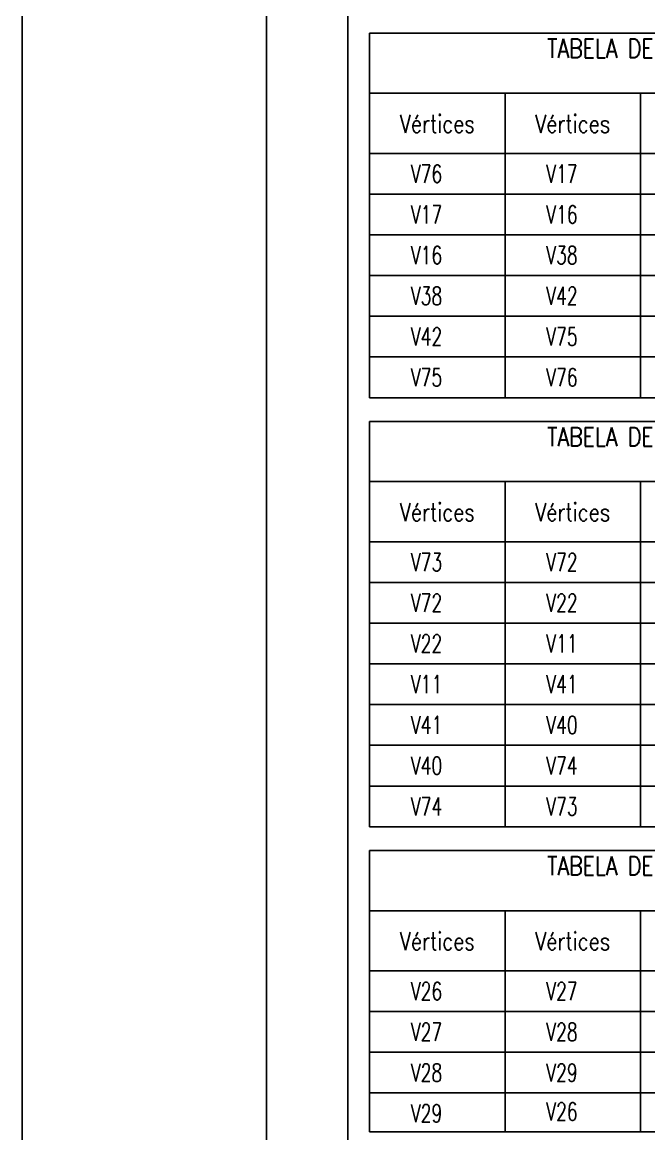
# Model space of a CAD drawing. Header units: millimetres. Extents: x 138869 to 139962, y 254956 to 255969.
# Drawn here: x 138869.5 to 138946.4, y 255335.9 to 255472.4 of the extents above; entities that cross this region are included whole.
import ezdxf
from ezdxf.enums import TextEntityAlignment as Align

# ---------------------------------------------------------------- set-up
doc = ezdxf.new("R2010")
doc.units = ezdxf.units.MM
doc.layers.add('SELO', color=7, linetype='Continuous')
doc.layers.add('Tabela', color=7, linetype='Continuous')
doc.styles.add('STYLE1', font='simplex.shx', dxfattribs={"width": 0.8, "height": 1.5})
doc.styles.add('STYLE2', font='simplex.shx', dxfattribs={"width": 0.8, "height": 2.5})

msp = doc.modelspace()

# ---------------------------------------------------------------- linework, layer by layer
at = {"layer": 'SELO'}
for p, q in [((138869.489, 254956.384), (138869.489, 255745.007)), ((138899.489, 254961.384), (138899.489, 255740.007))]:
    msp.add_line(p, q, dxfattribs=at)
at = {"layer": 'SELO', "color": 8}
msp.add_line((138909.489, 254971.384), (138909.489, 255730.007), dxfattribs=at)
at = {"layer": 'Tabela', "color": 3}
for p, q in [((138912.153, 255471.076), (138912.153, 255426.292)), ((138912.153, 255471.076), (139037.817, 255471.076)), ((138912.153, 255463.684), (139037.817, 255463.684)), ((138928.785, 255463.684), (138928.785, 255426.292)), ((138945.417, 255463.684), (138945.417, 255426.292)), ((138912.153, 255456.292), (139037.817, 255456.292)), ((138912.153, 255456.292), (139037.817, 255456.292)), ((138912.153, 255426.292), (139037.817, 255426.292)), ((138912.153, 255423.372), (138912.153, 255373.588)), ((138912.153, 255423.372), (139037.817, 255423.372)), ((138912.153, 255415.98), (139037.817, 255415.98)), ((138928.785, 255415.98), (138928.785, 255373.588)), ((138945.417, 255415.98), (138945.417, 255373.588)), ((138912.153, 255408.588), (139037.817, 255408.588)), ((138912.153, 255408.588), (139037.817, 255408.588)), ((138912.153, 255373.588), (139037.817, 255373.588)), ((138912.153, 255370.668), (138912.153, 255336.1)), ((138912.153, 255370.668), (139037.817, 255370.668)), ((138912.153, 255363.276), (139037.817, 255363.276)), ((138928.785, 255363.276), (138928.785, 255336.1)), ((138945.417, 255363.276), (138945.417, 255336.1)), ((138912.153, 255355.884), (139037.817, 255355.884)), ((138912.153, 255355.884), (139037.817, 255355.884)), ((138912.153, 255336.1), (139037.817, 255336.1))]:
    msp.add_line(p, q, dxfattribs=at)
at = {"layer": 'Tabela', "color": 1}
for p, q in [((138912.153, 255451.292), (139037.817, 255451.292)), ((138912.153, 255446.292), (139037.817, 255446.292)), ((138912.153, 255441.292), (139037.817, 255441.292)), ((138912.153, 255436.292), (139037.817, 255436.292)), ((138912.153, 255431.292), (139037.817, 255431.292)), ((138912.153, 255403.588), (139037.817, 255403.588)), ((138912.153, 255398.588), (139037.817, 255398.588)), ((138912.153, 255393.588), (139037.817, 255393.588)), ((138912.153, 255388.588), (139037.817, 255388.588)), ((138912.153, 255383.588), (139037.817, 255383.588)), ((138912.153, 255378.588), (139037.817, 255378.588)), ((138912.153, 255350.884), (139037.817, 255350.884)), ((138912.153, 255345.884), (139037.817, 255345.884)), ((138912.153, 255340.884), (139037.817, 255340.884))]:
    msp.add_line(p, q, dxfattribs=at)

# ---------------------------------------------------------------- texts
at = {"layer": 'Tabela', "color": 5, "style": 'STYLE2', "width": 0.8}
for p in [(138975.932, 255469.228), (138975.932, 255421.524), (138975.932, 255368.82)]:
    msp.add_text('TABELA DE AZIMUTES, DISTÂNCIAS E COORDENADAS TOPOGRÁFICAS ', height=2.31, dxfattribs=at).set_placement(p, align=Align.MIDDLE)
at = {"layer": 'Tabela', "color": 4, "style": 'STYLE1', "width": 0.8}
for p in [(138920.469, 255459.988), (138937.101, 255459.988), (138920.469, 255412.284), (138937.101, 255412.284), (138920.469, 255359.58), (138937.101, 255359.58)]:
    msp.add_text('Vértices', height=2.2, dxfattribs=at).set_placement(p, align=Align.MIDDLE)
at = {"layer": 'Tabela', "style": 'STYLE1', "width": 0.7}
for s, p in [('V76', (138919.153, 255453.792)), ('V17', (138935.785, 255453.792)), ('V17', (138919.153, 255448.792)), ('V16', (138935.785, 255448.792)), ('V16', (138919.153, 255443.792)), ('V38', (138935.785, 255443.792)), ('V38', (138919.153, 255438.792)), ('V42', (138935.785, 255438.792)), ('V42', (138919.153, 255433.792)), ('V75', (138935.785, 255433.792)), ('V75', (138919.153, 255428.792)), ('V76', (138935.785, 255428.792)), ('V73', (138919.153, 255406.088)), ('V72', (138935.785, 255406.088)), ('V72', (138919.153, 255401.088)), ('V22', (138935.785, 255401.088)), ('V22', (138919.153, 255396.088)), ('V11', (138935.785, 255396.088)), ('V11', (138919.153, 255391.088)), ('V41', (138935.785, 255391.088)), ('V41', (138919.153, 255386.088)), ('V40', (138935.785, 255386.088)), ('V40', (138919.153, 255381.088)), ('V74', (138935.785, 255381.088)), ('V74', (138919.153, 255376.088)), ('V73', (138935.785, 255376.088)), ('V26', (138919.153, 255353.384)), ('V27', (138935.785, 255353.384)), ('V27', (138919.153, 255348.384)), ('V28', (138935.785, 255348.384)), ('V28', (138919.153, 255343.384)), ('V29', (138935.785, 255343.384)), ('V29', (138919.153, 255338.384)), ('V26', (138935.785, 255338.6))]:
    msp.add_text(s, height=2.2, dxfattribs=at).set_placement(p, align=Align.MIDDLE)

doc.saveas('drawing.dxf')
